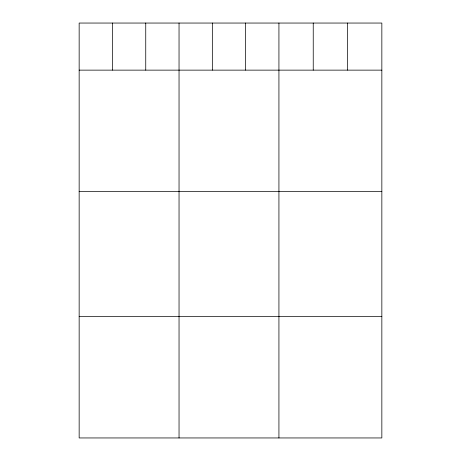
<?xml version="1.0" encoding="UTF-8"?>
<svg xmlns="http://www.w3.org/2000/svg" width="461" height="461" viewBox="0 0 461 461"><rect width="100%" height="100%" fill="white"/><g stroke="black" fill="none" stroke-linecap="round" stroke-linejoin="round"><path stroke-width="0.69" d="M381.846 70.135L381.846 437.95L79.154 437.95L79.154 23.05L381.846 23.05L381.846 70.135L79.154 70.135M79.154 191.517L381.846 191.517M79.154 316.574L381.846 316.574M347.542 23.05L347.542 70.135M313.238 23.05L313.238 70.135M278.928 23.05L278.928 437.95M245.632 23.05L245.632 70.135M212.337 23.05L212.337 70.135M179.041 23.05L179.041 437.95M145.745 23.05L145.745 70.135M112.449 23.05L112.449 70.135"/></g></svg>
